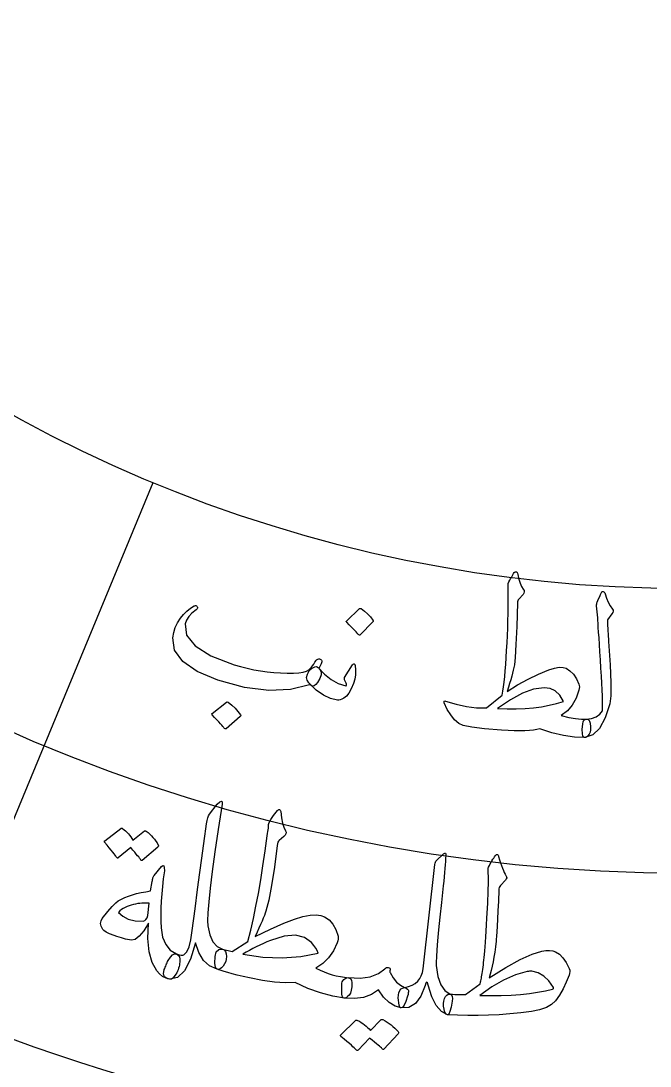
# Model space of a CAD drawing. Header units: millimetres. Extents: x -65 to 65, y -65 to 84.
# Drawn here: x -10.44 to -0.58, y -29.33 to -12.97 of the extents above; entities that cross this region are included whole.
import ezdxf

# ---------------------------------------------------------------- set-up
doc = ezdxf.new("R2010")
doc.units = ezdxf.units.MM
for name, color, linetype in [('ENGRAVE', 7, 'Continuous'), ('ENGRAVE_FINE', 8, 'Continuous'), ('GUIDE', 3, 'Continuous'), ('TEXT', 5, 'Continuous')]:
    doc.layers.add(name, color=color, linetype=linetype)

msp = doc.modelspace()

# ---------------------------------------------------------------- linework, layer by layer
at = {"layer": 'ENGRAVE'}
for radius in [57.525, 48.6086, 39.6922, 30.7759, 21.8595]:
    msp.add_circle((0, 0), radius, dxfattribs=at)
at = {"layer": 'ENGRAVE_FINE'}
msp.add_lwpolyline([(-11.7774, -28.4332), (-8.3653, -20.1955)], dxfattribs=at)
for radius in [53.0668, 44.1504, 35.2341, 26.3177]:
    msp.add_circle((0, 0), radius, dxfattribs=at)
at = {"layer": 'GUIDE'}
msp.add_circle((0, 0), 59.475, dxfattribs=at)
at = {"layer": 'TEXT'}
for points in [[(-2.3048, -24.0545), (-2.3513, -24.0653), (-2.4059, -24.0737), (-2.4687, -24.0795), (-2.5395, -24.0827), (-2.6184, -24.0835), (-2.7055, -24.0824), (-2.8007, -24.0792), (-2.904, -24.0739), (-3.1701, -24.0517), (-3.371, -24.026), (-3.5064, -23.9984), (-3.5766, -23.9702), (-3.6424, -23.9103), (-3.702, -23.8362), (-3.7551, -23.7478), (-3.8019, -23.6451), (-3.8057, -23.6292), (-3.8036, -23.6196), (-3.7954, -23.6162), (-3.7812, -23.6191), (-3.6167, -23.6688), (-3.455, -23.7032), (-3.2964, -23.7221), (-3.1412, -23.7257), (-2.8961, -23.5232), (-2.8848, -23.4637), (-2.8744, -23.396), (-2.8647, -23.3201), (-2.8559, -23.236), (-2.8477, -23.1441), (-2.84, -23.0448), (-2.8327, -22.9382), (-2.8258, -22.8242), (-2.8194, -22.7058), (-2.8139, -22.5891), (-2.8093, -22.4742), (-2.8056, -22.3609), (-2.8028, -22.2495), (-2.8009, -22.1403), (-2.7999, -22.0332), (-2.7999, -21.9281), (-2.8015, -21.7753), (-2.7891, -21.7499), (-2.7767, -21.7257), (-2.7642, -21.7027), (-2.7518, -21.681), (-2.7395, -21.6604), (-2.7276, -21.641), (-2.7161, -21.6228), (-2.7049, -21.6057), (-2.699, -21.5993), (-2.6923, -21.5951), (-2.6848, -21.593), (-2.6764, -21.593), (-2.6669, -21.5966), (-2.6592, -21.6049), (-2.6531, -21.6178), (-2.6487, -21.6354), (-2.6326, -21.7071), (-2.6132, -21.7695), (-2.5907, -21.8225), (-2.5651, -21.866), (-2.5534, -21.8871), (-2.5496, -21.9076), (-2.5536, -21.9276), (-2.5655, -21.9471), (-2.6319, -22.0203), (-2.6423, -22.0326), (-2.6495, -22.0466), (-2.6535, -22.0621), (-2.6542, -22.0793), (-2.6667, -22.4493), (-2.6788, -22.7349), (-2.6913, -22.9362), (-2.7044, -23.053), (-2.7114, -23.0915), (-2.7207, -23.1338), (-2.7322, -23.1799), (-2.746, -23.2298), (-2.7617, -23.2835), (-2.7789, -23.341), (-2.7976, -23.4025), (-2.8179, -23.4678), (-2.654, -23.3641), (-2.4902, -23.2732), (-2.3263, -23.195), (-2.1621, -23.1296), (-2.0763, -23.1029), (-2.0029, -23.0898), (-1.942, -23.0903), (-1.8933, -23.1047), (-1.8328, -23.1435), (-1.7792, -23.1977), (-1.7326, -23.2675), (-1.6927, -23.3528), (-1.6878, -23.3723), (-1.6862, -23.3944), (-1.6879, -23.4191), (-1.6931, -23.4464), (-1.7358, -23.5737), (-1.7962, -23.6827), (-1.8743, -23.7732), (-1.9703, -23.845), (-1.8519, -23.8731), (-1.7465, -23.8915), (-1.6543, -23.9005), (-1.5754, -23.9002), (-1.5545, -23.9027), (-1.5378, -23.9139), (-1.5254, -23.9337), (-1.5171, -23.962), (-1.5101, -24.0196), (-1.5107, -24.0682), (-1.519, -24.1078), (-1.5349, -24.1384), (-1.5535, -24.1613), (-1.5696, -24.1774), (-1.5833, -24.1868), (-1.5944, -24.1895), (-1.7608, -24.1828), (-1.9349, -24.1582), (-2.1163, -24.1154), (-2.3048, -24.0545)], [(-1.4095, -22.0709), (-1.3859, -22.0197), (-1.3675, -21.9791), (-1.3544, -21.9491), (-1.3465, -21.9296), (-1.3405, -21.9172), (-1.3332, -21.9086), (-1.3247, -21.9037), (-1.3149, -21.9024), (-1.304, -21.9051), (-1.2952, -21.9117), (-1.2885, -21.9222), (-1.2839, -21.9365), (-1.263, -22.0069), (-1.2367, -22.0707), (-1.2049, -22.1279), (-1.1677, -22.1785), (-1.1574, -22.1946), (-1.1551, -22.2123), (-1.1608, -22.2315), (-1.1747, -22.2524), (-1.2469, -22.3484), (-1.2448, -22.3933), (-1.2427, -22.4374), (-1.2405, -22.4807), (-1.2382, -22.5232), (-1.2359, -22.5648), (-1.2335, -22.6057), (-1.231, -22.6457), (-1.2285, -22.685), (-1.2047, -23.0484), (-1.1926, -23.3321), (-1.1932, -23.536), (-1.207, -23.6603), (-1.2799, -23.8833), (-1.3696, -24.0459), (-1.4757, -24.148), (-1.5977, -24.1892), (-1.601, -24.189), (-1.6043, -24.1888), (-1.6076, -24.1886), (-1.6109, -24.1884), (-1.6293, -24.169), (-1.639, -24.1268), (-1.6401, -24.0617), (-1.6327, -23.9738), (-1.6274, -23.9415), (-1.6167, -23.9184), (-1.6004, -23.9046), (-1.5786, -23.9), (-1.495, -23.889), (-1.4244, -23.8636), (-1.3671, -23.824), (-1.323, -23.7703), (-1.322, -23.7028), (-1.3226, -23.6259), (-1.3249, -23.5397), (-1.3289, -23.4441), (-1.3342, -23.3395), (-1.3407, -23.2264), (-1.3484, -23.1047), (-1.3572, -22.9745), (-1.3647, -22.8466), (-1.3716, -22.7317), (-1.378, -22.6296), (-1.384, -22.5405), (-1.3891, -22.4643), (-1.393, -22.4011), (-1.3958, -22.3509), (-1.3975, -22.3137), (-1.4162, -22.1285), (-1.416, -22.1104), (-1.4148, -22.0947), (-1.4126, -22.0816), (-1.4095, -22.0709)], [(-5.7673, -23.1079), (-5.7646, -23.1102), (-5.7621, -23.1125), (-5.7599, -23.1147), (-5.7578, -23.1169), (-5.7558, -23.1193), (-5.7537, -23.1221), (-5.7514, -23.1253), (-5.7491, -23.129), (-5.731, -23.165), (-5.7314, -23.2097), (-5.7503, -23.2632), (-5.7878, -23.3252), (-5.8172, -23.3613), (-5.8433, -23.3819), (-5.866, -23.3873), (-5.8853, -23.3772), (-5.8944, -23.3697), (-5.9026, -23.3654), (-5.9099, -23.3642), (-5.9163, -23.3661), (-6.2141, -23.4382), (-6.5539, -23.4513), (-6.9342, -23.4034), (-7.3526, -23.2927), (-7.6763, -23.1575), (-7.9012, -23), (-8.0273, -22.8231), (-8.0556, -22.6286), (-8.0413, -22.5465), (-8.0166, -22.4681), (-7.9816, -22.3933), (-7.9363, -22.3223), (-7.8879, -22.2623), (-7.8359, -22.21), (-7.7805, -22.1653), (-7.7215, -22.1281), (-7.7116, -22.1243), (-7.702, -22.123), (-7.6929, -22.124), (-7.6841, -22.1275), (-7.6771, -22.134), (-7.672, -22.1411), (-7.6687, -22.1488), (-7.6674, -22.1571), (-7.6681, -22.1646), (-7.6719, -22.1726), (-7.6789, -22.1813), (-7.6891, -22.1905), (-7.7555, -22.2399), (-7.8063, -22.293), (-7.8416, -22.3497), (-7.8611, -22.4103), (-7.8409, -22.5863), (-7.7073, -22.753), (-7.4593, -22.9083), (-7.0963, -23.0486), (-6.9938, -23.0782), (-6.8905, -23.1043), (-6.7863, -23.1267), (-6.6814, -23.1455), (-6.5764, -23.1605), (-6.4719, -23.1715), (-6.3679, -23.1786), (-6.2645, -23.1817), (-6.1633, -23.1805), (-6.0791, -23.1744), (-6.012, -23.1636), (-5.962, -23.1483), (-5.9417, -23.1385), (-5.922, -23.1253), (-5.903, -23.1085), (-5.8845, -23.0883), (-5.8662, -23.0651), (-5.8474, -23.0396), (-5.8283, -23.0116), (-5.8089, -22.9812), (-5.802, -22.9721), (-5.7932, -22.9652), (-5.7824, -22.9605), (-5.7697, -22.9579), (-5.7569, -22.958), (-5.7457, -22.9614), (-5.7361, -22.9681), (-5.7282, -22.9782), (-5.723, -22.9907), (-5.7215, -23.0048), (-5.7238, -23.0204), (-5.7297, -23.0376)], [(-5.1308, -22.171), (-5.1261, -22.1679), (-5.1203, -22.1668), (-5.1133, -22.1676), (-5.1052, -22.1703), (-5.052, -22.2084), (-5.0034, -22.2512), (-4.9593, -22.2986), (-4.9195, -22.3507), (-4.9162, -22.3581), (-4.9154, -22.3648), (-4.9174, -22.371), (-4.922, -22.3766), (-5.1193, -22.5834), (-5.126, -22.5878), (-5.1333, -22.5876), (-5.141, -22.5828), (-5.1494, -22.5732), (-5.1566, -22.565), (-5.1681, -22.5524), (-5.1838, -22.5356), (-5.2038, -22.5145), (-5.2284, -22.4889), (-5.2579, -22.4589), (-5.2923, -22.4243), (-5.3316, -22.3852), (-5.3366, -22.3791), (-5.3385, -22.3736), (-5.3374, -22.3689), (-5.3332, -22.365)], [(-5.9251, -23.3339), (-5.9514, -23.2929), (-5.9589, -23.248), (-5.9477, -23.1991), (-5.9178, -23.1463), (-5.8715, -23.1039), (-5.8332, -23.0806), (-5.8026, -23.0764), (-5.7799, -23.0915), (-5.6808, -23.1983), (-5.5753, -23.2817), (-5.4637, -23.3414), (-5.3463, -23.3775), (-5.3419, -23.3777), (-5.3384, -23.376), (-5.3357, -23.3725), (-5.3338, -23.3671), (-5.3344, -23.356), (-5.3398, -23.3385), (-5.35, -23.3145), (-5.3649, -23.284), (-5.3671, -23.2752), (-5.3677, -23.2668), (-5.3667, -23.2588), (-5.3641, -23.2511), (-5.2387, -23.0518), (-5.2333, -23.0443), (-5.2277, -23.0394), (-5.2218, -23.037), (-5.2156, -23.0372), (-5.21, -23.0395), (-5.2055, -23.0436), (-5.2023, -23.0495), (-5.2003, -23.0572), (-5.1926, -23.133), (-5.1941, -23.2063), (-5.205, -23.2771), (-5.2252, -23.3454), (-5.2601, -23.4282), (-5.2971, -23.4935), (-5.3361, -23.5415), (-5.3772, -23.572), (-5.4067, -23.5871), (-5.4329, -23.5972), (-5.4559, -23.6023), (-5.4756, -23.6022), (-5.5838, -23.5794), (-5.6951, -23.527), (-5.8091, -23.4452), (-5.9251, -23.3339)], [(-2.2398, -23.4102), (-2.4023, -23.434), (-2.5772, -23.4962), (-2.7655, -23.5966), (-2.9681, -23.7349), (-2.8192, -23.7411), (-2.6757, -23.7413), (-2.5377, -23.7356), (-2.4053, -23.7241), (-2.2787, -23.7071), (-2.1582, -23.6848), (-2.044, -23.6573), (-1.9359, -23.6248), (-1.9941, -23.527), (-2.0639, -23.4587), (-2.1458, -23.4199), (-2.2398, -23.4102)], [(-7.2138, -23.636), (-7.2086, -23.6333), (-7.2022, -23.6327), (-7.1947, -23.6342), (-7.1861, -23.6376), (-7.1308, -23.6809), (-7.0806, -23.7283), (-7.0354, -23.78), (-6.9952, -23.8359), (-6.992, -23.8435), (-6.9915, -23.8504), (-6.994, -23.8564), (-6.9992, -23.8616), (-7.2223, -24.0507), (-7.2297, -24.0546), (-7.2375, -24.0537), (-7.2456, -24.0481), (-7.2541, -24.0378), (-7.2615, -24.0288), (-7.2732, -24.0152), (-7.2893, -23.9968), (-7.3097, -23.9738), (-7.3349, -23.9459), (-7.3651, -23.913), (-7.4005, -23.8751), (-7.4408, -23.8322), (-7.4459, -23.8256), (-7.4477, -23.8199), (-7.4462, -23.8153), (-7.4415, -23.8117)], [(-8.1282, -27.6825), (-8.0926, -27.6273), (-8.0589, -27.5914), (-8.027, -27.5747), (-7.9969, -27.5773), (-7.9588, -27.5914), (-7.9269, -27.5985), (-7.9012, -27.5986), (-7.8816, -27.5917), (-7.8382, -27.5454), (-7.8019, -27.4665), (-7.7726, -27.355), (-7.7501, -27.2109), (-7.7082, -26.8709), (-7.6696, -26.5685), (-7.6346, -26.3037), (-7.6036, -26.0764), (-7.5771, -25.8864), (-7.5555, -25.7336), (-7.5389, -25.6181), (-7.5276, -25.5397), (-7.5179, -25.4885), (-7.5073, -25.4465), (-7.4958, -25.4138), (-7.4836, -25.3902), (-7.3587, -25.2305), (-7.319, -25.197), (-7.293, -25.1863), (-7.2807, -25.1986), (-7.2821, -25.2338), (-7.3458, -25.629), (-7.3985, -25.9794), (-7.4404, -26.2851), (-7.4719, -26.5458), (-7.4938, -26.7616), (-7.5068, -26.9326), (-7.5112, -27.0587), (-7.5071, -27.1398), (-7.4756, -27.28), (-7.4265, -27.3873), (-7.36, -27.4616), (-7.2763, -27.5026), (-7.2499, -27.5159), (-7.231, -27.5398), (-7.2197, -27.5744), (-7.2158, -27.6197), (-7.2185, -27.66), (-7.2277, -27.6981), (-7.2435, -27.734), (-7.266, -27.7677), (-7.2908, -27.7939), (-7.3147, -27.8111), (-7.3377, -27.8191), (-7.3597, -27.8179), (-7.4806, -27.7655), (-7.5774, -27.6787), (-7.6499, -27.5576), (-7.6979, -27.4027), (-7.7802, -27.6623), (-7.8752, -27.8441), (-7.9831, -27.9476), (-8.1038, -27.9728), (-8.1317, -27.9679), (-8.1548, -27.9598), (-8.173, -27.9484), (-8.1862, -27.9336), (-8.1969, -27.9123), (-8.2009, -27.8868), (-8.1982, -27.8572), (-8.189, -27.8233), (-8.1816, -27.8048), (-8.1743, -27.7865), (-8.167, -27.7685), (-8.1598, -27.7506), (-8.1525, -27.7331), (-8.1448, -27.7159), (-8.1367, -27.699), (-8.1282, -27.6825)], [(-6.14, -28.0233), (-6.2937, -28.0301), (-6.4641, -28.021), (-6.6511, -27.9958), (-6.8544, -27.9542), (-6.9557, -27.9306), (-7.0462, -27.9083), (-7.1258, -27.8877), (-7.1945, -27.8686), (-7.2526, -27.8517), (-7.3, -27.8374), (-7.3369, -27.8258), (-7.3633, -27.817), (-7.3754, -27.8056), (-7.3848, -27.786), (-7.3915, -27.7582), (-7.3956, -27.7222), (-7.394, -27.6169), (-7.374, -27.545), (-7.336, -27.5067), (-7.2798, -27.5017), (-7.1263, -27.5381), (-6.8787, -27.3806), (-6.8354, -27.2074), (-6.7938, -27.0245), (-6.7539, -26.8318), (-6.7155, -26.6294), (-6.6786, -26.4175), (-6.6431, -26.1963), (-6.609, -25.9659), (-6.5761, -25.7263), (-6.5707, -25.6921), (-6.5661, -25.6615), (-6.5622, -25.6345), (-6.5589, -25.611), (-6.5565, -25.591), (-6.5553, -25.5745), (-6.5551, -25.5615), (-6.556, -25.5519), (-6.5475, -25.5185), (-6.5213, -25.471), (-6.4776, -25.4092), (-6.4164, -25.3331), (-6.4088, -25.3253), (-6.401, -25.3202), (-6.3931, -25.318), (-6.385, -25.3187), (-6.3776, -25.3222), (-6.3718, -25.3285), (-6.3676, -25.3377), (-6.365, -25.3498), (-6.3526, -25.4461), (-6.3363, -25.5279), (-6.3162, -25.5952), (-6.2924, -25.6479), (-6.2824, -25.6718), (-6.2829, -25.695), (-6.2936, -25.7176), (-6.3148, -25.7394), (-6.3904, -25.8029), (-6.4004, -25.814), (-6.4086, -25.8301), (-6.415, -25.8514), (-6.4196, -25.8778), (-6.4647, -26.2195), (-6.5091, -26.5053), (-6.5534, -26.7351), (-6.598, -26.9088), (-6.6083, -26.9393), (-6.6217, -26.9753), (-6.6384, -27.0168), (-6.6583, -27.0638), (-6.6811, -27.1162), (-6.7067, -27.1737), (-6.7349, -27.2363), (-6.7659, -27.3041), (-6.5235, -27.1886), (-6.3183, -27.0978), (-6.1495, -27.0323), (-6.0164, -26.9928), (-5.9046, -26.9728), (-5.811, -26.9664), (-5.7356, -26.974), (-5.6781, -26.9957), (-5.6072, -27.0449), (-5.5485, -27.1123), (-5.5019, -27.1978), (-5.4672, -27.3016), (-5.4639, -27.3215), (-5.465, -27.3455), (-5.4707, -27.3737), (-5.4808, -27.4061), (-5.5406, -27.5297), (-5.6159, -27.6367), (-5.7069, -27.727), (-5.8137, -27.8004), (-5.7493, -27.8308), (-5.6852, -27.8579), (-5.6213, -27.8819), (-5.5577, -27.9026), (-5.4942, -27.9199), (-5.431, -27.9335), (-5.368, -27.9435), (-5.3052, -27.9498), (-5.2825, -27.9555), (-5.2661, -27.9701), (-5.256, -27.9937), (-5.2523, -28.0262), (-5.2524, -28.0928), (-5.2591, -28.1475), (-5.2725, -28.1904), (-5.2927, -28.2214), (-5.3165, -28.2444), (-5.3367, -28.2602), (-5.3532, -28.2688), (-5.366, -28.2703), (-5.5506, -28.2402), (-5.7414, -28.189), (-5.938, -28.1168), (-6.14, -28.0233)], [(-8.5018, -25.6525), (-8.4962, -25.6495), (-8.4896, -25.6489), (-8.4818, -25.6505), (-8.473, -25.6544), (-8.4446, -25.6778), (-8.4176, -25.7021), (-8.3921, -25.7274), (-8.3679, -25.7536), (-8.345, -25.7811), (-8.3232, -25.81), (-8.3026, -25.8404), (-8.2831, -25.8724), (-8.2801, -25.8812), (-8.2802, -25.8894), (-8.2834, -25.8972), (-8.2897, -25.9045), (-8.5354, -26.1145), (-8.541, -26.1165), (-8.5475, -26.1144), (-8.555, -26.1081), (-8.5635, -26.0977), (-8.5688, -26.0889), (-8.5779, -26.0763), (-8.5908, -26.0597), (-8.6076, -26.0393), (-8.6283, -26.0146), (-8.6531, -25.9855), (-8.6819, -25.9519), (-8.7147, -25.9138), (-8.9107, -26.0731), (-8.9187, -26.0773), (-8.9268, -26.0762), (-8.9349, -26.0698), (-8.9431, -26.0582), (-8.9502, -26.0481), (-8.9616, -26.0327), (-8.9772, -26.0119), (-8.9971, -25.9859), (-9.0216, -25.9544), (-9.0511, -25.9173), (-9.0855, -25.8745), (-9.1249, -25.826), (-9.1283, -25.8191), (-9.1288, -25.8131), (-9.1263, -25.8082), (-9.121, -25.8043), (-8.8711, -25.6115), (-8.8655, -25.6086), (-8.8589, -25.6081), (-8.8511, -25.6098), (-8.8424, -25.6138), (-8.8179, -25.6326), (-8.7947, -25.6527), (-8.7729, -25.6739), (-8.7523, -25.6964), (-8.733, -25.7198), (-8.7149, -25.744), (-8.6979, -25.769), (-8.682, -25.7948)], [(-3.7079, -28.2062), (-3.6901, -28.2193), (-3.6792, -28.2419), (-3.6751, -28.2742), (-3.6777, -28.3161), (-3.6959, -28.4127), (-3.714, -28.4804), (-3.7322, -28.5194), (-3.7504, -28.5296), (-3.8468, -28.4795), (-3.9299, -28.3856), (-3.9993, -28.248), (-4.0547, -28.0669), (-4.0666, -28.0329), (-4.0787, -28.0222), (-4.0909, -28.0349), (-4.1033, -28.0708), (-4.1701, -28.2378), (-4.2547, -28.3525), (-4.3573, -28.4148), (-4.4776, -28.4245), (-4.488, -28.4204), (-4.4971, -28.4114), (-4.505, -28.3975), (-4.5116, -28.3788), (-4.5244, -28.2637), (-4.5144, -28.1793), (-4.4818, -28.1255), (-4.4268, -28.1023), (-4.3637, -28.0888), (-4.3074, -28.0677), (-4.2579, -28.0391), (-4.2152, -28.0029), (-4.1854, -27.9643), (-4.1621, -27.9193), (-4.1453, -27.8677), (-4.1348, -27.8098), (-3.9508, -26.1773), (-3.9467, -26.1562), (-3.9416, -26.1393), (-3.9354, -26.1267), (-3.9281, -26.1184), (-3.8125, -26.011), (-3.7956, -25.9995), (-3.7843, -25.9996), (-3.7785, -26.0112), (-3.7782, -26.0343), (-3.7813, -26.0799), (-3.7847, -26.1295), (-3.7885, -26.1832), (-3.7927, -26.241), (-3.7976, -26.3027), (-3.8037, -26.3684), (-3.811, -26.4381), (-3.8196, -26.5117), (-3.8481, -26.7709), (-3.8722, -27.0007), (-3.892, -27.2012), (-3.9075, -27.3723), (-3.9189, -27.5138), (-3.9264, -27.6254), (-3.93, -27.7071), (-3.9299, -27.7589), (-3.9032, -27.9287), (-3.8572, -28.06), (-3.792, -28.1525), (-3.7079, -28.2062)], [(-3, -26.0369), (-2.9909, -26.0286), (-2.9831, -26.0234), (-2.9765, -26.0212), (-2.971, -26.022), (-2.9649, -26.0259), (-2.9595, -26.0325), (-2.9548, -26.0416), (-2.9508, -26.0535), (-2.935, -26.1045), (-2.9197, -26.1518), (-2.905, -26.1954), (-2.8909, -26.2352), (-2.8772, -26.2709), (-2.8635, -26.302), (-2.85, -26.3286), (-2.8365, -26.3505), (-2.8269, -26.3684), (-2.8249, -26.3864), (-2.8307, -26.4044), (-2.8443, -26.4226), (-2.9224, -26.5052), (-2.9329, -26.5198), (-2.9406, -26.5369), (-2.9456, -26.5567), (-2.9479, -26.579), (-2.9555, -26.7502), (-2.9625, -26.9009), (-2.9689, -27.0313), (-2.9748, -27.1411), (-2.9799, -27.2308), (-2.9842, -27.3005), (-2.9877, -27.3503), (-2.9902, -27.3801), (-3.0006, -27.4678), (-3.012, -27.5508), (-3.0246, -27.6292), (-3.0382, -27.7029), (-3.0526, -27.772), (-3.0678, -27.8364), (-3.0836, -27.8962), (-3.1001, -27.9513), (-2.8359, -27.7899), (-2.6114, -27.6663), (-2.4252, -27.5814), (-2.2761, -27.5359), (-2.2107, -27.5258), (-2.1528, -27.524), (-2.1022, -27.5307), (-2.0589, -27.5457), (-1.9989, -27.5833), (-1.9432, -27.6395), (-1.8916, -27.7144), (-1.8442, -27.8079), (-1.8373, -27.83), (-1.8356, -27.8548), (-1.839, -27.8825), (-1.8476, -27.913), (-1.8908, -28.0218), (-1.9408, -28.1247), (-1.9976, -28.2215), (-2.0611, -28.3123), (-2.1209, -28.3693), (-2.2032, -28.4161), (-2.308, -28.4528), (-2.4354, -28.479), (-2.6053, -28.5005), (-2.7739, -28.5177), (-2.9414, -28.5306), (-3.1075, -28.5393), (-3.2721, -28.5436), (-3.4348, -28.5433), (-3.5954, -28.5385), (-3.754, -28.5291), (-3.7711, -28.5218), (-3.7854, -28.5049), (-3.7971, -28.4782), (-3.806, -28.4418), (-3.8122, -28.3978), (-3.8131, -28.3558), (-3.8087, -28.316), (-3.799, -28.2782), (-3.7842, -28.2461), (-3.7647, -28.2234), (-3.7405, -28.2099), (-3.7115, -28.2057), (-3.6741, -28.2086), (-3.6386, -28.2107), (-3.6051, -28.212), (-3.5737, -28.2126), (-3.5443, -28.2129), (-3.5169, -28.2133), (-3.4917, -28.2139), (-3.4686, -28.2147), (-3.2423, -28.0446), (-3.2395, -28.0364), (-3.2364, -28.0257), (-3.2331, -28.0125), (-3.2295, -27.9969), (-3.2255, -27.9787), (-3.2213, -27.9581), (-3.2168, -27.935), (-3.2121, -27.9095), (-3.2073, -27.8817), (-3.2027, -27.8517), (-3.1983, -27.8198), (-3.1942, -27.7857), (-3.1901, -27.7498), (-3.1858, -27.7123), (-3.1813, -27.6733), (-3.1766, -27.6327), (-3.1718, -27.5867), (-3.1668, -27.5317), (-3.1617, -27.4675), (-3.1564, -27.3942), (-3.1509, -27.3123), (-3.1454, -27.2222), (-3.1398, -27.1239), (-3.1341, -27.0174), (-3.1218, -26.781), (-3.1137, -26.5938), (-3.1098, -26.4558), (-3.1104, -26.367), (-3.1124, -26.3098), (-3.1131, -26.2664), (-3.1124, -26.2368), (-3.1103, -26.2211), (-3.0965, -26.1926), (-3.0828, -26.1659), (-3.0691, -26.1411), (-3.0554, -26.1181), (-3.0417, -26.0964), (-3.0279, -26.0757), (-3.014, -26.0558), (-3, -26.0369)], [(-8.2371, -27.1697), (-8.215, -27.3139), (-8.1675, -27.43), (-8.0948, -27.5179), (-7.9969, -27.5773), (-7.9705, -27.5949), (-7.953, -27.6221), (-7.9445, -27.659), (-7.9451, -27.7055), (-7.9485, -27.7292), (-7.9529, -27.7532), (-7.9584, -27.7773), (-7.9649, -27.8016), (-7.9728, -27.8257), (-7.9824, -27.8493), (-7.9939, -27.8724), (-8.0072, -27.895), (-8.0322, -27.9312), (-8.0561, -27.9564), (-8.0787, -27.9706), (-8.1002, -27.9738), (-8.1604, -27.9563), (-8.2152, -27.9289), (-8.2646, -27.8916), (-8.3085, -27.8446), (-8.3805, -27.712), (-8.426, -27.5431), (-8.4448, -27.338), (-8.4368, -27.097), (-8.512, -27.2178), (-8.5819, -27.3022), (-8.6465, -27.3502), (-8.7055, -27.3619), (-8.7343, -27.358), (-8.7643, -27.3527), (-8.7956, -27.346), (-8.8281, -27.3379), (-8.8621, -27.3283), (-8.8978, -27.3172), (-8.9352, -27.3045), (-8.9743, -27.2902), (-9.0453, -27.2615), (-9.0986, -27.2356), (-9.1344, -27.2127), (-9.1526, -27.1927), (-9.1768, -27.1439), (-9.1863, -27.0991), (-9.181, -27.0583), (-9.161, -27.0216), (-9.0756, -26.9146), (-9.0055, -26.833), (-8.9504, -26.777), (-8.9103, -26.7464), (-8.8606, -26.7195), (-8.8071, -26.6947), (-8.7496, -26.6722), (-8.6882, -26.6517), (-8.6229, -26.6334), (-8.5537, -26.6172), (-8.4806, -26.603), (-8.4036, -26.5908), (-8.3804, -26.4461), (-8.3767, -26.429), (-8.3732, -26.4132), (-8.3699, -26.3988), (-8.3668, -26.3858), (-8.3635, -26.3742), (-8.3596, -26.3643), (-8.355, -26.3561), (-8.3497, -26.3494), (-8.2307, -26.2083), (-8.2102, -26.191), (-8.1963, -26.1963), (-8.189, -26.2242), (-8.1883, -26.2748), (-8.2057, -26.3998), (-8.2196, -26.5212), (-8.2301, -26.6389), (-8.2371, -26.7529), (-8.241, -26.863), (-8.2423, -26.9692), (-8.241, -27.0715), (-8.2371, -27.1697)], [(-8.4258, -26.7814), (-8.4527, -26.781), (-8.4808, -26.7812), (-8.51, -26.7819), (-8.5404, -26.7831), (-8.5719, -26.7857), (-8.6045, -26.7902), (-8.6383, -26.7967), (-8.6733, -26.8052), (-8.7076, -26.8138), (-8.7406, -26.8243), (-8.7724, -26.8365), (-8.8029, -26.8506), (-8.8319, -26.8666), (-8.8591, -26.8846), (-8.8847, -26.9045), (-8.9086, -26.9265), (-8.841, -26.9881), (-8.7533, -27.0316), (-8.6457, -27.057), (-8.5185, -27.0638), (-8.4962, -27.0568), (-8.4765, -27.0399), (-8.4595, -27.0132), (-8.4452, -26.9766)], [(-5.8815, -27.4007), (-5.9913, -27.3185), (-6.1344, -27.2858), (-6.3115, -27.3021), (-6.5236, -27.3668), (-6.5806, -27.3892), (-6.637, -27.4132), (-6.6927, -27.4386), (-6.7477, -27.4654), (-6.8019, -27.4934), (-6.8552, -27.5219), (-6.9077, -27.551), (-6.9592, -27.5808), (-6.6429, -27.6266), (-6.3402, -27.6386), (-6.052, -27.6173), (-5.7789, -27.5633), (-5.7937, -27.5264), (-5.8157, -27.487), (-5.845, -27.4451), (-5.8815, -27.4007)], [(-4.4268, -28.1023), (-4.3995, -28.116), (-4.3799, -28.1289), (-4.3681, -28.1411), (-4.3641, -28.1525), (-4.3638, -28.169), (-4.366, -28.1889), (-4.3705, -28.212), (-4.3774, -28.2385), (-4.4047, -28.3225), (-4.4305, -28.3815), (-4.4548, -28.4155), (-4.4776, -28.4245), (-4.5743, -28.3951), (-4.6664, -28.3381), (-4.7536, -28.2536), (-4.8356, -28.1415), (-4.9443, -28.2126), (-5.0697, -28.2577), (-5.2116, -28.2768), (-5.3697, -28.2696), (-5.3857, -28.2631), (-5.3972, -28.2505), (-5.4042, -28.2319), (-5.4068, -28.2072), (-5.4071, -28.0521), (-5.4071, -28.0348), (-5.4022, -28.0171), (-5.3926, -27.9988), (-5.3783, -27.9802), (-5.3632, -27.9664), (-5.3467, -27.9567), (-5.3285, -27.9509), (-5.3088, -27.9492), (-5.1218, -27.9564), (-4.9635, -27.9352), (-4.8343, -27.8862), (-4.7343, -27.8096), (-4.7223, -27.7988), (-4.7091, -27.7918), (-4.6948, -27.7887), (-4.6792, -27.7895), (-4.6655, -27.7939), (-4.6564, -27.8016), (-4.652, -27.8127), (-4.6523, -27.8271), (-4.6541, -27.8406), (-4.6547, -27.8524), (-4.6541, -27.8626), (-4.6523, -27.8712), (-4.6038, -27.9534), (-4.5499, -28.0193), (-4.4909, -28.069), (-4.4268, -28.1023)], [(-2.4287, -27.8503), (-2.447, -27.8494), (-2.4658, -27.8498), (-2.4852, -27.8515), (-2.5051, -27.8544), (-2.6882, -27.9077), (-2.8723, -27.9875), (-3.0577, -28.0938), (-3.2449, -28.2267), (-3.0727, -28.23), (-2.909, -28.2287), (-2.7537, -28.2229), (-2.607, -28.2127), (-2.4689, -28.1981), (-2.3393, -28.1789), (-2.2184, -28.1553), (-2.106, -28.1273), (-2.0955, -28.1238), (-2.0898, -28.1185), (-2.0891, -28.1116), (-2.0932, -28.1028), (-2.1638, -28.0016), (-2.2431, -27.9259), (-2.3313, -27.8754), (-2.4287, -27.8503)], [(-4.7943, -28.608), (-4.7889, -28.6043), (-4.782, -28.6027), (-4.7736, -28.6032), (-4.7636, -28.6058), (-4.7294, -28.625), (-4.6966, -28.6453), (-4.6652, -28.6668), (-4.635, -28.6893), (-4.606, -28.7133), (-4.5779, -28.7389), (-4.5507, -28.7661), (-4.5245, -28.795), (-4.5199, -28.8033), (-4.5185, -28.8116), (-4.5205, -28.8197), (-4.5259, -28.8278), (-4.7486, -29.0711), (-4.7541, -29.0739), (-4.7614, -29.0727), (-4.7704, -29.0675), (-4.7812, -29.0584), (-4.7883, -29.0505), (-4.8002, -29.0392), (-4.8167, -29.0246), (-4.838, -29.0067), (-4.8642, -28.9852), (-4.8955, -28.9599), (-4.9318, -28.9306), (-4.9732, -28.8975), (-5.152, -29.0833), (-5.1597, -29.0886), (-5.1684, -29.0887), (-5.1782, -29.0835), (-5.1889, -29.0731), (-5.1982, -29.064), (-5.2129, -29.0504), (-5.233, -29.032), (-5.2586, -29.009), (-5.29, -28.9812), (-5.3276, -28.9485), (-5.3716, -28.9109), (-5.4217, -28.8683), (-5.4265, -28.8619), (-5.4281, -28.856), (-5.4264, -28.8508), (-5.4214, -28.8462), (-5.1918, -28.6196), (-5.1864, -28.616), (-5.1794, -28.6145), (-5.171, -28.6151), (-5.161, -28.6178), (-5.1318, -28.6331), (-5.1038, -28.6497), (-5.077, -28.6677), (-5.0513, -28.6871), (-5.0268, -28.7076), (-5.0033, -28.729), (-4.981, -28.7514), (-4.9597, -28.7748)]]:
    msp.add_lwpolyline(points, close=True, dxfattribs=at)

doc.saveas('drawing.dxf')
